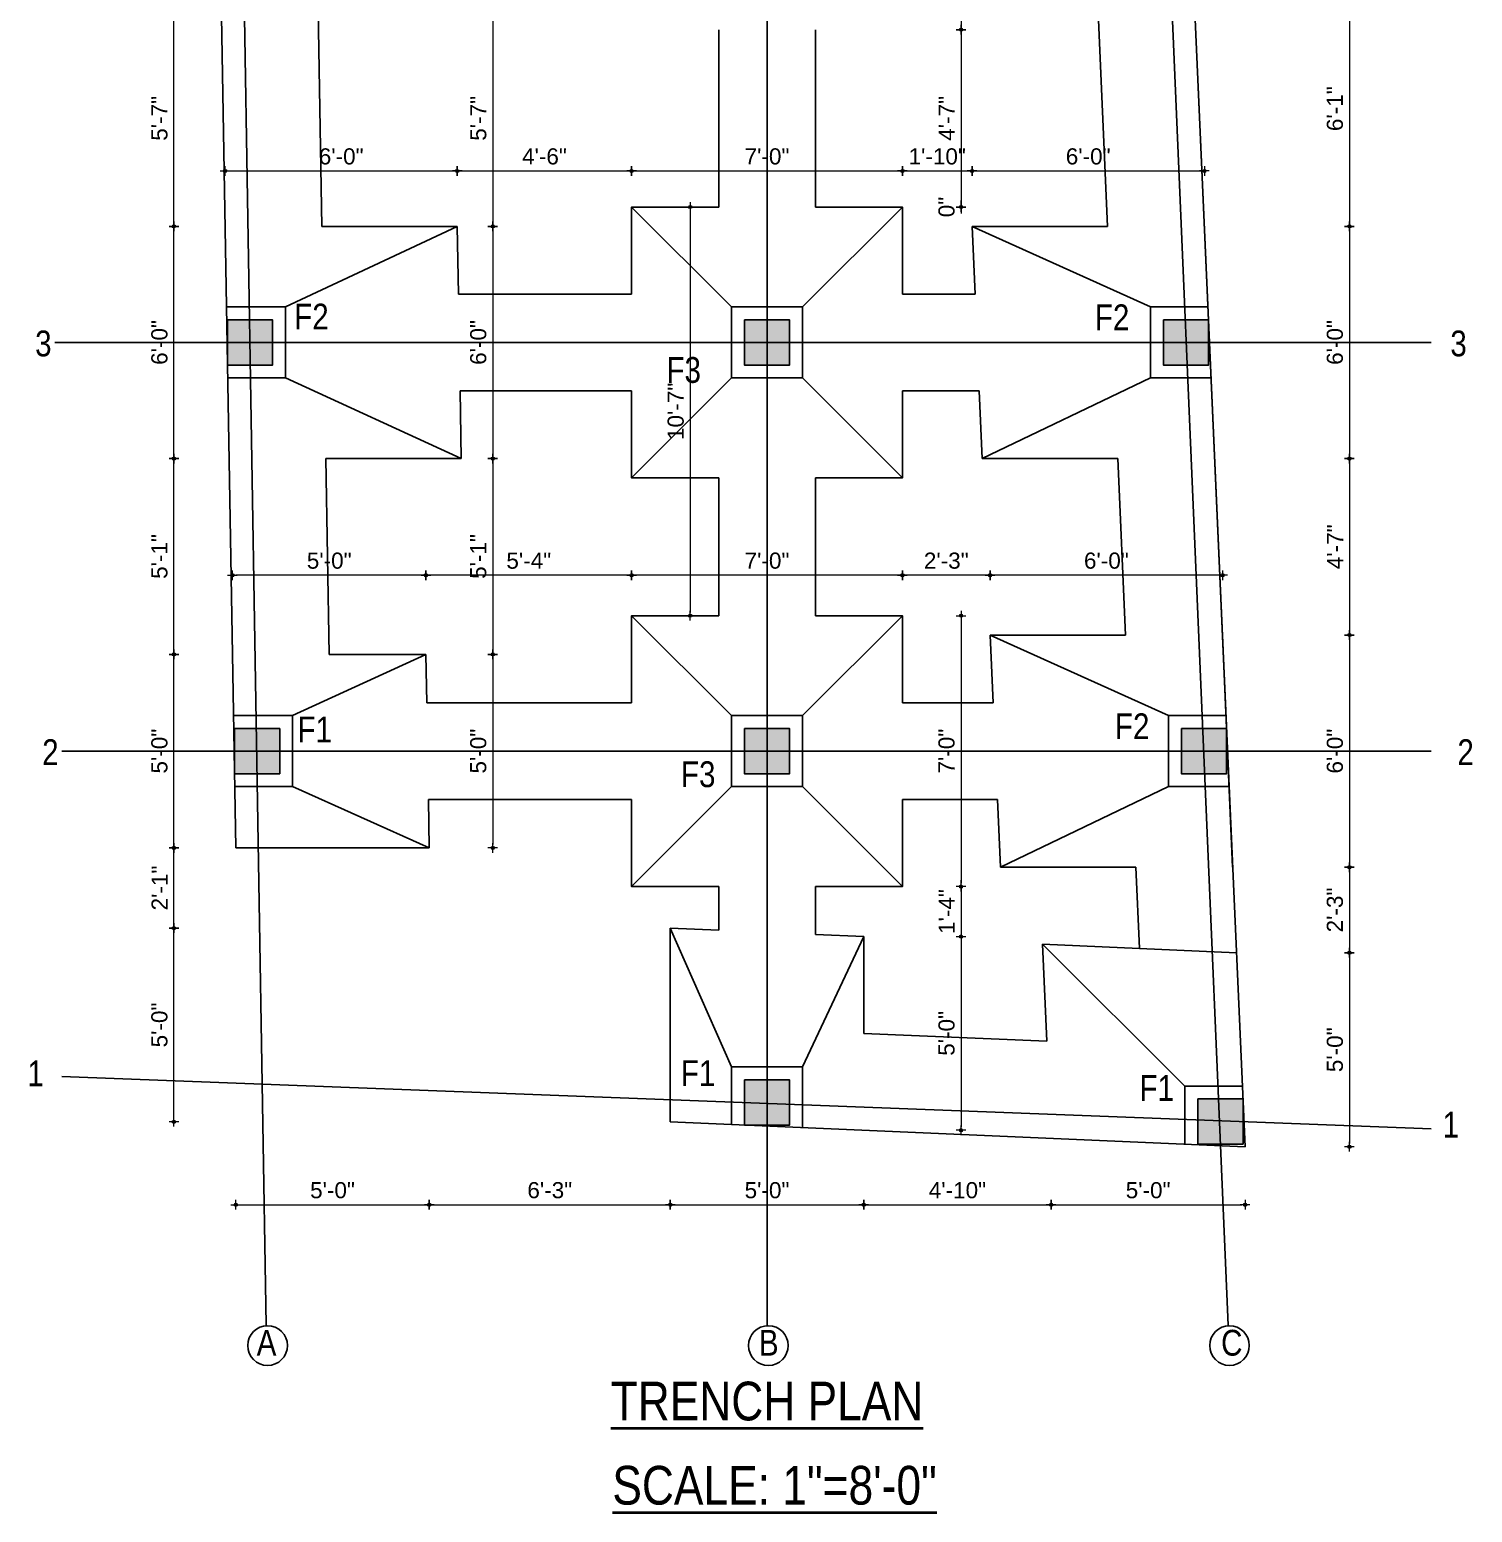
# Model space of a CAD drawing. Header units: inches. Extents: x -4597 to 93300, y -14139 to 5932.
# Drawn here: x -136.9 to 310.6, y -9610.8 to -9151 of the extents above; entities that cross this region are included whole.
import ezdxf
from ezdxf.enums import TextEntityAlignment as Align

# ---------------------------------------------------------------- set-up
doc = ezdxf.new("R2010")
doc.units = ezdxf.units.IN
doc.header["$LTSCALE"] = 0.5
doc.header["$MEASUREMENT"] = 0
doc.header["$PDMODE"] = 66
for name, color, linetype, lineweight in [('1', 7, 'Continuous', 25), ('hatch', 9, 'Continuous', 0), ('Toilet', 7, 'Continuous', 25), ('wall', 20, 'Continuous', 40)]:
    doc.layers.add(name, color=color, linetype=linetype, lineweight=lineweight)
doc.styles.add('ordinary', font='ARIALN.TTF')
doc.styles.get("Standard").update_dxf_attribs({"font": 'arial.ttf'})
doc.dimstyles.new('S8', dxfattribs={"dimtxt": 5, "dimasz": 1, "dimexe": 6, "dimexo": 18, "dimgap": 1.9375, "dimtad": 1, "dimdec": 0, "dimzin": 3, "dimdsep": 46, "dimlunit": 4, "dimtxsty": 'Standard', "dimblk": 'dot 2', "dimcen": 12, "dimse1": 1, "dimse2": 1, "dimclrd": 1, "dimclre": 1, "dimclrt": 256, "dimadec": 0, "dimazin": 0, "dimtfac": 0.75, "dimtdec": 0, "dimtix": 1, "dimtmove": 1, "dimatfit": 3, "dimldrblk": 'DOT', "dimfxl": 1, "dimtolj": 1, "dimtzin": 0, "dimlwd": 9, "dimlwe": 9, "dimarcsym": 0})

# ---------------------------------------------------------------- blocks, each defined once
blk = doc.blocks.new('dot1')
at = {"layer": 'hatch'}
h = blk.add_hatch(color=256, dxfattribs=at)
edge = h.paths.add_edge_path()
edge.add_arc((0, 0), 1, 0, 360)
for p, q in [((3, 0), (-3, 0)), ((0, 3), (0, -3))]:
    blk.add_line(p, q, dxfattribs=at)
blk.add_circle((0, 0), 1, dxfattribs=at)
blk = doc.blocks.new('dot 2')
at = {"layer": 'hatch', "xscale": 0.5, "yscale": 0.5, "zscale": 0.5}
blk.add_blockref('dot1', (0, 0), dxfattribs=at)
blk = doc.blocks.new('*D476')
at = {"layer": 'Defpoints', "color": 0, "transparency": 16777216}
for p in [(224.28, -9138.97), (227.52, -9211.97), (272.51, -9211.97)]:
    blk.add_point(p, dxfattribs=at)
at = {"layer": 'Toilet', "color": 1, "lineweight": 9, "transparency": 16777216}
blk.add_line((272.51, -9139.97), (272.51, -9210.97), dxfattribs=at)
for p, rotation in [((272.51, -9138.97), 90), ((272.51, -9211.97), 270)]:
    blk.add_blockref('dot 2', p, dxfattribs=dict(at, rotation=rotation))
at = {"layer": 'Toilet', "transparency": 16777216, "insert": (268.02, -9175.47), "char_height": 5, "attachment_point": 5, "rotation": 90}
blk.add_mtext('\\A1;6\'-1"', dxfattribs=at)
blk = doc.blocks.new('_Dot')
at = {"color": 0, "linetype": 'ByBlock', "lineweight": -2}
blk.add_line((-0.5, 0), (-1, 0), dxfattribs=at)
at = {"color": 0, "linetype": 'ByBlock', "const_width": 0.5}
blk.add_lwpolyline([(-0.25, 0, 1), (0.25, 0, 1)], format="xyb", close=True, dxfattribs=at)
blk = doc.blocks.new('*D477')
at = {"layer": 'Defpoints', "color": 0, "transparency": 16777216}
for p in [(227.52, -9211.97), (230.71, -9283.97), (272.51, -9283.97)]:
    blk.add_point(p, dxfattribs=at)
at = {"layer": 'Toilet', "color": 1, "lineweight": 9, "transparency": 16777216}
blk.add_line((272.51, -9212.97), (272.51, -9282.97), dxfattribs=at)
for p, rotation in [((272.51, -9211.97), 90), ((272.51, -9283.97), 270)]:
    blk.add_blockref('dot 2', p, dxfattribs=dict(at, rotation=rotation))
at = {"layer": 'Toilet', "transparency": 16777216, "insert": (268.02, -9247.97), "char_height": 5, "attachment_point": 5, "rotation": 90}
blk.add_mtext('\\A1;6\'-0"', dxfattribs=at)
blk = doc.blocks.new('*D478')
at = {"layer": 'Defpoints', "color": 0, "transparency": 16777216}
for p in [(230.71, -9283.97), (233.13, -9338.71), (272.51, -9338.71)]:
    blk.add_point(p, dxfattribs=at)
at = {"layer": 'Toilet', "color": 1, "lineweight": 9, "transparency": 16777216}
blk.add_line((272.51, -9284.97), (272.51, -9337.71), dxfattribs=at)
for p, rotation in [((272.51, -9283.97), 90), ((272.51, -9338.71), 270)]:
    blk.add_blockref('dot 2', p, dxfattribs=dict(at, rotation=rotation))
at = {"layer": 'Toilet', "transparency": 16777216, "insert": (268.08, -9311.34), "char_height": 5, "attachment_point": 5, "rotation": 90}
blk.add_mtext('\\A1;4\'-7"', dxfattribs=at)
blk = doc.blocks.new('*D479')
at = {"layer": 'Defpoints', "color": 0, "transparency": 16777216}
for p in [(233.13, -9338.71), (236.32, -9410.71), (272.51, -9410.71)]:
    blk.add_point(p, dxfattribs=at)
at = {"layer": 'Toilet', "color": 1, "lineweight": 9, "transparency": 16777216}
blk.add_line((272.51, -9339.71), (272.51, -9409.71), dxfattribs=at)
for p, rotation in [((272.51, -9338.71), 90), ((272.51, -9410.71), 270)]:
    blk.add_blockref('dot 2', p, dxfattribs=dict(at, rotation=rotation))
at = {"layer": 'Toilet', "transparency": 16777216, "insert": (268.02, -9374.71), "char_height": 5, "attachment_point": 5, "rotation": 90}
blk.add_mtext('\\A1;6\'-0"', dxfattribs=at)
blk = doc.blocks.new('*D480')
at = {"layer": 'Defpoints', "color": 0, "transparency": 16777216}
for p in [(236.32, -9410.71), (237.5, -9437.23), (272.51, -9437.23)]:
    blk.add_point(p, dxfattribs=at)
at = {"layer": 'Toilet', "color": 1, "lineweight": 9, "transparency": 16777216}
blk.add_line((272.51, -9411.71), (272.51, -9436.23), dxfattribs=at)
for p, rotation in [((272.51, -9410.71), 90), ((272.51, -9437.23), 270)]:
    blk.add_blockref('dot 2', p, dxfattribs=dict(at, rotation=rotation))
at = {"layer": 'Toilet', "transparency": 16777216, "insert": (268.02, -9423.97), "char_height": 5, "attachment_point": 5, "rotation": 90}
blk.add_mtext('\\A1;2\'-3"', dxfattribs=at)
blk = doc.blocks.new('*D481')
at = {"layer": 'Defpoints', "color": 0, "transparency": 16777216}
for p in [(237.5, -9437.23), (240.16, -9497.4), (272.51, -9497.4)]:
    blk.add_point(p, dxfattribs=at)
at = {"layer": 'Toilet', "color": 1, "lineweight": 9, "transparency": 16777216}
blk.add_line((272.51, -9438.23), (272.51, -9496.4), dxfattribs=at)
for p, rotation in [((272.51, -9437.23), 90), ((272.51, -9497.4), 270)]:
    blk.add_blockref('dot 2', p, dxfattribs=dict(at, rotation=rotation))
at = {"layer": 'Toilet', "transparency": 16777216, "insert": (268.02, -9467.32), "char_height": 5, "attachment_point": 5, "rotation": 90}
blk.add_mtext('\\A1;5\'-0"', dxfattribs=at)
blk = doc.blocks.new('*D482')
at = {"layer": 'Defpoints', "color": 0, "transparency": 16777216}
for p in [(-72.91, -9404.71), (-12.92, -9403.67), (-12.92, -9515.4)]:
    blk.add_point(p, dxfattribs=at)
at = {"layer": 'Toilet', "color": 1, "lineweight": 9, "transparency": 16777216}
blk.add_line((-71.91, -9515.4), (-13.92, -9515.4), dxfattribs=at)
at = {"layer": 'Toilet', "color": 1, "lineweight": 9, "transparency": 16777216, "rotation": 180}
blk.add_blockref('dot 2', (-72.91, -9515.4), dxfattribs=at)
at = {"layer": 'Toilet', "color": 1, "lineweight": 9, "transparency": 16777216}
blk.add_blockref('dot 2', (-12.92, -9515.4), dxfattribs=at)
at = {"layer": 'Toilet', "transparency": 16777216, "insert": (-42.92, -9510.91), "char_height": 5, "attachment_point": 5}
blk.add_mtext('\\A1;5\'-0"', dxfattribs=at)
blk = doc.blocks.new('*D483')
at = {"layer": 'Defpoints', "color": 0, "transparency": 16777216}
for p in [(61.86, -9489.67), (121.86, -9492.27), (121.86, -9515.4)]:
    blk.add_point(p, dxfattribs=at)
at = {"layer": 'Toilet', "color": 1, "lineweight": 9, "transparency": 16777216}
blk.add_line((62.86, -9515.4), (120.86, -9515.4), dxfattribs=at)
at = {"layer": 'Toilet', "color": 1, "lineweight": 9, "transparency": 16777216, "rotation": 180}
blk.add_blockref('dot 2', (61.86, -9515.4), dxfattribs=at)
at = {"layer": 'Toilet', "color": 1, "lineweight": 9, "transparency": 16777216}
blk.add_blockref('dot 2', (121.86, -9515.4), dxfattribs=at)
at = {"layer": 'Toilet', "transparency": 16777216, "insert": (91.86, -9510.91), "char_height": 5, "attachment_point": 5}
blk.add_mtext('\\A1;5\'-0"', dxfattribs=at)
blk = doc.blocks.new('*D484')
at = {"layer": 'Defpoints', "color": 0, "transparency": 16777216}
for p in [(121.86, -9492.27), (179.99, -9494.79), (179.99, -9515.4)]:
    blk.add_point(p, dxfattribs=at)
at = {"layer": 'Toilet', "color": 1, "lineweight": 9, "transparency": 16777216}
blk.add_line((122.86, -9515.4), (178.99, -9515.4), dxfattribs=at)
at = {"layer": 'Toilet', "color": 1, "lineweight": 9, "transparency": 16777216, "rotation": 180}
blk.add_blockref('dot 2', (121.86, -9515.4), dxfattribs=at)
at = {"layer": 'Toilet', "color": 1, "lineweight": 9, "transparency": 16777216}
blk.add_blockref('dot 2', (179.99, -9515.4), dxfattribs=at)
at = {"layer": 'Toilet', "transparency": 16777216, "insert": (150.92, -9510.91), "char_height": 5, "attachment_point": 5}
blk.add_mtext('\\A1;4\'-10"', dxfattribs=at)
blk = doc.blocks.new('*D485')
at = {"layer": 'Defpoints', "color": 0, "transparency": 16777216}
for p in [(179.99, -9494.79), (240.16, -9497.4), (240.16, -9515.4)]:
    blk.add_point(p, dxfattribs=at)
at = {"layer": 'Toilet', "color": 1, "lineweight": 9, "transparency": 16777216}
blk.add_line((180.99, -9515.4), (239.16, -9515.4), dxfattribs=at)
at = {"layer": 'Toilet', "color": 1, "lineweight": 9, "transparency": 16777216, "rotation": 180}
blk.add_blockref('dot 2', (179.99, -9515.4), dxfattribs=at)
at = {"layer": 'Toilet', "color": 1, "lineweight": 9, "transparency": 16777216}
blk.add_blockref('dot 2', (240.16, -9515.4), dxfattribs=at)
at = {"layer": 'Toilet', "transparency": 16777216, "insert": (210.07, -9510.91), "char_height": 5, "attachment_point": 5}
blk.add_mtext('\\A1;5\'-0"', dxfattribs=at)
blk = doc.blocks.new('*D486')
at = {"layer": 'Defpoints', "color": 0, "transparency": 16777216}
for p in [(-92.11, -9429.61), (61.86, -9429.61), (61.86, -9489.67)]:
    blk.add_point(p, dxfattribs=at)
at = {"layer": 'Toilet', "color": 1, "lineweight": 9, "transparency": 16777216}
blk.add_line((-92.11, -9488.67), (-92.11, -9430.61), dxfattribs=at)
for p, rotation in [((-92.11, -9429.61), 90), ((-92.11, -9489.67), 270)]:
    blk.add_blockref('dot 2', p, dxfattribs=dict(at, rotation=rotation))
at = {"layer": 'Toilet', "transparency": 16777216, "insert": (-96.6, -9459.64), "char_height": 5, "attachment_point": 5, "rotation": 90}
blk.add_mtext('\\A1;5\'-0"', dxfattribs=at)
blk = doc.blocks.new('*D487')
at = {"layer": 'Defpoints', "color": 0, "transparency": 16777216}
for p in [(-92.11, -9404.71), (-72.91, -9404.71), (61.86, -9429.61)]:
    blk.add_point(p, dxfattribs=at)
at = {"layer": 'Toilet', "color": 1, "lineweight": 9, "transparency": 16777216}
blk.add_line((-92.11, -9428.61), (-92.11, -9405.71), dxfattribs=at)
for p, rotation in [((-92.11, -9404.71), 90), ((-92.11, -9429.61), 270)]:
    blk.add_blockref('dot 2', p, dxfattribs=dict(at, rotation=rotation))
at = {"layer": 'Toilet', "transparency": 16777216, "insert": (-96.56, -9417.16), "char_height": 5, "attachment_point": 5, "rotation": 90}
blk.add_mtext('\\A1;2\'-1"', dxfattribs=at)
blk = doc.blocks.new('*D488')
at = {"layer": 'Defpoints', "color": 0, "transparency": 16777216}
for p in [(-92.11, -9344.71), (-73.95, -9344.71), (-72.91, -9404.71)]:
    blk.add_point(p, dxfattribs=at)
at = {"layer": 'Toilet', "color": 1, "lineweight": 9, "transparency": 16777216}
blk.add_line((-92.11, -9403.71), (-92.11, -9345.71), dxfattribs=at)
for p, rotation in [((-92.11, -9344.71), 90), ((-92.11, -9404.71), 270)]:
    blk.add_blockref('dot 2', p, dxfattribs=dict(at, rotation=rotation))
at = {"layer": 'Toilet', "transparency": 16777216, "insert": (-96.6, -9374.71), "char_height": 5, "attachment_point": 5, "rotation": 90}
blk.add_mtext('\\A1;5\'-0"', dxfattribs=at)
blk = doc.blocks.new('*D489')
at = {"layer": 'Defpoints', "color": 0, "transparency": 16777216}
for p in [(-92.11, -9283.97), (-75, -9283.97), (-73.95, -9344.71)]:
    blk.add_point(p, dxfattribs=at)
at = {"layer": 'Toilet', "color": 1, "lineweight": 9, "transparency": 16777216}
blk.add_line((-92.11, -9343.71), (-92.11, -9284.97), dxfattribs=at)
for p, rotation in [((-92.11, -9283.97), 90), ((-92.11, -9344.71), 270)]:
    blk.add_blockref('dot 2', p, dxfattribs=dict(at, rotation=rotation))
at = {"layer": 'Toilet', "transparency": 16777216, "insert": (-96.6, -9314.34), "char_height": 5, "attachment_point": 5, "rotation": 90}
blk.add_mtext('\\A1;5\'-1"', dxfattribs=at)
blk = doc.blocks.new('*D490')
at = {"layer": 'Defpoints', "color": 0, "transparency": 16777216}
for p in [(-92.11, -9211.97), (-76.24, -9211.97), (-75, -9283.97)]:
    blk.add_point(p, dxfattribs=at)
at = {"layer": 'Toilet', "color": 1, "lineweight": 9, "transparency": 16777216}
blk.add_line((-92.11, -9282.97), (-92.11, -9212.97), dxfattribs=at)
for p, rotation in [((-92.11, -9211.97), 90), ((-92.11, -9283.97), 270)]:
    blk.add_blockref('dot 2', p, dxfattribs=dict(at, rotation=rotation))
at = {"layer": 'Toilet', "transparency": 16777216, "insert": (-96.6, -9247.97), "char_height": 5, "attachment_point": 5, "rotation": 90}
blk.add_mtext('\\A1;6\'-0"', dxfattribs=at)
blk = doc.blocks.new('*D491')
at = {"layer": 'Defpoints', "color": 0, "transparency": 16777216}
for p in [(-92.11, -9144.97), (-70.24, -9144.97), (-76.24, -9211.97)]:
    blk.add_point(p, dxfattribs=at)
at = {"layer": 'Toilet', "color": 1, "lineweight": 9, "transparency": 16777216}
blk.add_line((-92.11, -9210.97), (-92.11, -9145.97), dxfattribs=at)
for p, rotation in [((-92.11, -9144.97), 90), ((-92.11, -9211.97), 270)]:
    blk.add_blockref('dot 2', p, dxfattribs=dict(at, rotation=rotation))
at = {"layer": 'Toilet', "transparency": 16777216, "insert": (-96.59, -9178.47), "char_height": 5, "attachment_point": 5, "rotation": 90}
blk.add_mtext('\\A1;5\'-7"', dxfattribs=at)
blk = doc.blocks.new('*D495')
at = {"layer": 'Defpoints', "color": 0, "transparency": 16777216}
for p in [(161.06, -9320.16), (161.06, -9338.71), (233.19, -9338.71)]:
    blk.add_point(p, dxfattribs=at)
at = {"layer": 'Toilet', "color": 1, "lineweight": 9, "transparency": 16777216}
blk.add_line((232.19, -9320.16), (162.06, -9320.16), dxfattribs=at)
at = {"layer": 'Toilet', "color": 1, "lineweight": 9, "transparency": 16777216, "rotation": 180}
blk.add_blockref('dot 2', (161.06, -9320.16), dxfattribs=at)
at = {"layer": 'Toilet', "color": 1, "lineweight": 9, "transparency": 16777216}
blk.add_blockref('dot 2', (233.19, -9320.16), dxfattribs=at)
at = {"layer": 'Toilet', "transparency": 16777216, "insert": (197.12, -9315.67), "char_height": 5, "attachment_point": 5}
blk.add_mtext('\\A1;6\'-0"', dxfattribs=at)
blk = doc.blocks.new('*D496')
at = {"layer": 'Defpoints', "color": 0, "transparency": 16777216}
for p in [(133.86, -9320.16), (133.86, -9332.71), (161.06, -9338.71)]:
    blk.add_point(p, dxfattribs=at)
at = {"layer": 'Toilet', "color": 1, "lineweight": 9, "transparency": 16777216}
blk.add_line((160.06, -9320.16), (134.86, -9320.16), dxfattribs=at)
at = {"layer": 'Toilet', "color": 1, "lineweight": 9, "transparency": 16777216, "rotation": 180}
blk.add_blockref('dot 2', (133.86, -9320.16), dxfattribs=at)
at = {"layer": 'Toilet', "color": 1, "lineweight": 9, "transparency": 16777216}
blk.add_blockref('dot 2', (161.06, -9320.16), dxfattribs=at)
at = {"layer": 'Toilet', "transparency": 16777216, "insert": (147.46, -9315.67), "char_height": 5, "attachment_point": 5}
blk.add_mtext('\\A1;2\'-3"', dxfattribs=at)
blk = doc.blocks.new('*D497')
at = {"layer": 'Defpoints', "color": 0, "transparency": 16777216}
for p in [(49.86, -9320.16), (49.86, -9332.71), (133.86, -9332.71)]:
    blk.add_point(p, dxfattribs=at)
at = {"layer": 'Toilet', "color": 1, "lineweight": 9, "transparency": 16777216}
blk.add_line((132.86, -9320.16), (50.86, -9320.16), dxfattribs=at)
at = {"layer": 'Toilet', "color": 1, "lineweight": 9, "transparency": 16777216, "rotation": 180}
blk.add_blockref('dot 2', (49.86, -9320.16), dxfattribs=at)
at = {"layer": 'Toilet', "color": 1, "lineweight": 9, "transparency": 16777216}
blk.add_blockref('dot 2', (133.86, -9320.16), dxfattribs=at)
at = {"layer": 'Toilet', "transparency": 16777216, "insert": (91.86, -9315.67), "char_height": 5, "attachment_point": 5}
blk.add_mtext('\\A1;7\'-0"', dxfattribs=at)
blk = doc.blocks.new('*D498')
at = {"layer": 'Defpoints', "color": 0, "transparency": 16777216}
for p in [(-13.94, -9320.16), (49.86, -9332.71), (-13.94, -9344.71)]:
    blk.add_point(p, dxfattribs=at)
at = {"layer": 'Toilet', "color": 1, "lineweight": 9, "transparency": 16777216}
blk.add_line((48.86, -9320.16), (-12.94, -9320.16), dxfattribs=at)
at = {"layer": 'Toilet', "color": 1, "lineweight": 9, "transparency": 16777216, "rotation": 180}
blk.add_blockref('dot 2', (-13.94, -9320.16), dxfattribs=at)
at = {"layer": 'Toilet', "color": 1, "lineweight": 9, "transparency": 16777216}
blk.add_blockref('dot 2', (49.86, -9320.16), dxfattribs=at)
at = {"layer": 'Toilet', "transparency": 16777216, "insert": (17.96, -9315.68), "char_height": 5, "attachment_point": 5}
blk.add_mtext('\\A1;5\'-4"', dxfattribs=at)
blk = doc.blocks.new('*D499')
at = {"layer": 'Defpoints', "color": 0, "transparency": 16777216}
for p in [(-73.95, -9320.16), (-73.95, -9344.71), (-13.94, -9344.71)]:
    blk.add_point(p, dxfattribs=at)
at = {"layer": 'Toilet', "color": 1, "lineweight": 9, "transparency": 16777216}
blk.add_line((-14.94, -9320.16), (-72.95, -9320.16), dxfattribs=at)
at = {"layer": 'Toilet', "color": 1, "lineweight": 9, "transparency": 16777216, "rotation": 180}
blk.add_blockref('dot 2', (-73.95, -9320.16), dxfattribs=at)
at = {"layer": 'Toilet', "color": 1, "lineweight": 9, "transparency": 16777216}
blk.add_blockref('dot 2', (-13.94, -9320.16), dxfattribs=at)
at = {"layer": 'Toilet', "transparency": 16777216, "insert": (-43.94, -9315.67), "char_height": 5, "attachment_point": 5}
blk.add_mtext('\\A1;5\'-0"', dxfattribs=at)
blk = doc.blocks.new('*D500')
at = {"layer": 'Defpoints', "color": 0, "transparency": 16777216}
for p in [(-4.23, -9194.79), (-76.24, -9211.97), (-4.23, -9211.97)]:
    blk.add_point(p, dxfattribs=at)
at = {"layer": 'Toilet', "color": 1, "lineweight": 9, "transparency": 16777216}
blk.add_line((-75.24, -9194.79), (-5.23, -9194.79), dxfattribs=at)
at = {"layer": 'Toilet', "color": 1, "lineweight": 9, "transparency": 16777216, "rotation": 180}
blk.add_blockref('dot 2', (-76.24, -9194.79), dxfattribs=at)
at = {"layer": 'Toilet', "color": 1, "lineweight": 9, "transparency": 16777216}
blk.add_blockref('dot 2', (-4.23, -9194.79), dxfattribs=at)
at = {"layer": 'Toilet', "transparency": 16777216, "insert": (-40.23, -9190.3), "char_height": 5, "attachment_point": 5}
blk.add_mtext('\\A1;6\'-0"', dxfattribs=at)
blk = doc.blocks.new('*D501')
at = {"layer": 'Defpoints', "color": 0, "transparency": 16777216}
for p in [(49.86, -9194.79), (49.86, -9205.97), (-4.23, -9211.97)]:
    blk.add_point(p, dxfattribs=at)
at = {"layer": 'Toilet', "color": 1, "lineweight": 9, "transparency": 16777216}
blk.add_line((-3.23, -9194.79), (48.86, -9194.79), dxfattribs=at)
at = {"layer": 'Toilet', "color": 1, "lineweight": 9, "transparency": 16777216, "rotation": 180}
blk.add_blockref('dot 2', (-4.23, -9194.79), dxfattribs=at)
at = {"layer": 'Toilet', "color": 1, "lineweight": 9, "transparency": 16777216}
blk.add_blockref('dot 2', (49.86, -9194.79), dxfattribs=at)
at = {"layer": 'Toilet', "transparency": 16777216, "insert": (22.82, -9190.3), "char_height": 5, "attachment_point": 5}
blk.add_mtext('\\A1;4\'-6"', dxfattribs=at)
blk = doc.blocks.new('*D502')
at = {"layer": 'Defpoints', "color": 0, "transparency": 16777216}
for p in [(133.86, -9194.79), (49.86, -9205.97), (133.86, -9205.97)]:
    blk.add_point(p, dxfattribs=at)
at = {"layer": 'Toilet', "color": 1, "lineweight": 9, "transparency": 16777216}
blk.add_line((50.86, -9194.79), (132.86, -9194.79), dxfattribs=at)
at = {"layer": 'Toilet', "color": 1, "lineweight": 9, "transparency": 16777216, "rotation": 180}
blk.add_blockref('dot 2', (49.86, -9194.79), dxfattribs=at)
at = {"layer": 'Toilet', "color": 1, "lineweight": 9, "transparency": 16777216}
blk.add_blockref('dot 2', (133.86, -9194.79), dxfattribs=at)
at = {"layer": 'Toilet', "transparency": 16777216, "insert": (91.86, -9190.3), "char_height": 5, "attachment_point": 5}
blk.add_mtext('\\A1;7\'-0"', dxfattribs=at)
blk = doc.blocks.new('*D503')
at = {"layer": 'Defpoints', "color": 0, "transparency": 16777216}
for p in [(155.45, -9194.79), (133.86, -9205.97), (155.45, -9211.97)]:
    blk.add_point(p, dxfattribs=at)
at = {"layer": 'Toilet', "color": 1, "lineweight": 9, "transparency": 16777216}
blk.add_line((134.86, -9194.79), (154.45, -9194.79), dxfattribs=at)
at = {"layer": 'Toilet', "color": 1, "lineweight": 9, "transparency": 16777216, "rotation": 180}
blk.add_blockref('dot 2', (133.86, -9194.79), dxfattribs=at)
at = {"layer": 'Toilet', "color": 1, "lineweight": 9, "transparency": 16777216}
blk.add_blockref('dot 2', (155.45, -9194.79), dxfattribs=at)
at = {"layer": 'Toilet', "transparency": 16777216, "insert": (144.65, -9190.3), "char_height": 5, "attachment_point": 5}
blk.add_mtext('\\A1;1\'-10"', dxfattribs=at)
blk = doc.blocks.new('*D504')
at = {"layer": 'Defpoints', "color": 0, "transparency": 16777216}
for p in [(227.52, -9194.79), (155.45, -9211.97), (227.52, -9211.97)]:
    blk.add_point(p, dxfattribs=at)
at = {"layer": 'Toilet', "color": 1, "lineweight": 9, "transparency": 16777216}
blk.add_line((156.45, -9194.79), (226.52, -9194.79), dxfattribs=at)
at = {"layer": 'Toilet', "color": 1, "lineweight": 9, "transparency": 16777216, "rotation": 180}
blk.add_blockref('dot 2', (155.45, -9194.79), dxfattribs=at)
at = {"layer": 'Toilet', "color": 1, "lineweight": 9, "transparency": 16777216}
blk.add_blockref('dot 2', (227.52, -9194.79), dxfattribs=at)
at = {"layer": 'Toilet', "transparency": 16777216, "insert": (191.48, -9190.3), "char_height": 5, "attachment_point": 5}
blk.add_mtext('\\A1;6\'-0"', dxfattribs=at)
blk = doc.blocks.new('*D511')
at = {"layer": 'Defpoints', "color": 0, "transparency": 16777216}
for p in [(-5.39, -9144.97), (-4.23, -9211.97), (6.8, -9211.97)]:
    blk.add_point(p, dxfattribs=at)
at = {"layer": 'Toilet', "color": 1, "lineweight": 9, "transparency": 16777216}
blk.add_line((6.8, -9145.97), (6.8, -9210.97), dxfattribs=at)
for p, rotation in [((6.8, -9144.97), 90), ((6.8, -9211.97), 270)]:
    blk.add_blockref('dot 2', p, dxfattribs=dict(at, rotation=rotation))
at = {"layer": 'Toilet', "transparency": 16777216, "insert": (2.32, -9178.47), "char_height": 5, "attachment_point": 5, "rotation": 90}
blk.add_mtext('\\A1;5\'-7"', dxfattribs=at)
blk = doc.blocks.new('*D512')
at = {"layer": 'Defpoints', "color": 0, "transparency": 16777216}
for p in [(-4.23, -9211.97), (-2.99, -9283.97), (6.8, -9283.97)]:
    blk.add_point(p, dxfattribs=at)
at = {"layer": 'Toilet', "color": 1, "lineweight": 9, "transparency": 16777216}
blk.add_line((6.8, -9212.97), (6.8, -9282.97), dxfattribs=at)
for p, rotation in [((6.8, -9211.97), 90), ((6.8, -9283.97), 270)]:
    blk.add_blockref('dot 2', p, dxfattribs=dict(at, rotation=rotation))
at = {"layer": 'Toilet', "transparency": 16777216, "insert": (2.31, -9247.97), "char_height": 5, "attachment_point": 5, "rotation": 90}
blk.add_mtext('\\A1;6\'-0"', dxfattribs=at)
blk = doc.blocks.new('*D513')
at = {"layer": 'Defpoints', "color": 0, "transparency": 16777216}
for p in [(-2.99, -9283.97), (-13.94, -9344.71), (6.8, -9344.71)]:
    blk.add_point(p, dxfattribs=at)
at = {"layer": 'Toilet', "color": 1, "lineweight": 9, "transparency": 16777216}
blk.add_line((6.8, -9284.97), (6.8, -9343.71), dxfattribs=at)
for p, rotation in [((6.8, -9283.97), 90), ((6.8, -9344.71), 270)]:
    blk.add_blockref('dot 2', p, dxfattribs=dict(at, rotation=rotation))
at = {"layer": 'Toilet', "transparency": 16777216, "insert": (2.31, -9314.34), "char_height": 5, "attachment_point": 5, "rotation": 90}
blk.add_mtext('\\A1;5\'-1"', dxfattribs=at)
blk = doc.blocks.new('*D514')
at = {"layer": 'Defpoints', "color": 0, "transparency": 16777216}
for p in [(-13.94, -9344.71), (-12.9, -9404.71), (6.8, -9404.71)]:
    blk.add_point(p, dxfattribs=at)
at = {"layer": 'Toilet', "color": 1, "lineweight": 9, "transparency": 16777216}
blk.add_line((6.8, -9345.71), (6.8, -9403.71), dxfattribs=at)
for p, rotation in [((6.8, -9344.71), 90), ((6.8, -9404.71), 270)]:
    blk.add_blockref('dot 2', p, dxfattribs=dict(at, rotation=rotation))
at = {"layer": 'Toilet', "transparency": 16777216, "insert": (2.31, -9374.71), "char_height": 5, "attachment_point": 5, "rotation": 90}
blk.add_mtext('\\A1;5\'-0"', dxfattribs=at)
blk = doc.blocks.new('*D515')
at = {"layer": 'Defpoints', "color": 0, "transparency": 16777216}
for p in [(133.86, -9066.97), (133.86, -9150.97), (152.04, -9150.97)]:
    blk.add_point(p, dxfattribs=at)
at = {"layer": 'Toilet', "color": 1, "lineweight": 9, "transparency": 16777216}
blk.add_line((152.04, -9067.97), (152.04, -9149.97), dxfattribs=at)
for p, rotation in [((152.04, -9066.97), 90), ((152.04, -9150.97), 270)]:
    blk.add_blockref('dot 2', p, dxfattribs=dict(at, rotation=rotation))
at = {"layer": 'Toilet', "transparency": 16777216, "insert": (147.55, -9108.97), "char_height": 5, "attachment_point": 5, "rotation": 90}
blk.add_mtext('\\A1;7\'-0"', dxfattribs=at)
blk = doc.blocks.new('*D516')
at = {"layer": 'Defpoints', "color": 0, "transparency": 16777216}
for p in [(133.86, -9150.97), (133.86, -9205.97), (152.04, -9205.97)]:
    blk.add_point(p, dxfattribs=at)
at = {"layer": 'Toilet', "color": 1, "lineweight": 9, "transparency": 16777216}
blk.add_line((152.04, -9151.97), (152.04, -9204.97), dxfattribs=at)
for p, rotation in [((152.04, -9150.97), 90), ((152.04, -9205.97), 270)]:
    blk.add_blockref('dot 2', p, dxfattribs=dict(at, rotation=rotation))
at = {"layer": 'Toilet', "transparency": 16777216, "insert": (147.6, -9178.47), "char_height": 5, "attachment_point": 5, "rotation": 90}
blk.add_mtext('\\A1;4\'-7"', dxfattribs=at)
blk = doc.blocks.new('*D517')
at = {"layer": 'Defpoints', "color": 0, "transparency": 16777216}
for p in [(49.86, -9205.97), (133.86, -9205.97), (152.04, -9205.97)]:
    blk.add_point(p, dxfattribs=at)
at = {"layer": 'Toilet', "color": 1, "lineweight": 9, "transparency": 16777216}
for p, q in [((152.04, -9204.97), (152.04, -9203.97)), ((152.04, -9206.97), (152.04, -9207.97))]:
    blk.add_line(p, q, dxfattribs=at)
for rotation in [90, 270]:
    blk.add_blockref('dot 2', (152.04, -9205.97), dxfattribs=dict(at, rotation=rotation))
at = {"layer": 'Toilet', "transparency": 16777216, "insert": (147.55, -9205.97), "char_height": 5, "attachment_point": 5, "rotation": 90}
blk.add_mtext('\\A1;0"', dxfattribs=at)
blk = doc.blocks.new('*D518')
at = {"layer": 'Defpoints', "color": 0, "transparency": 16777216}
for p in [(49.86, -9205.97), (68.04, -9332.71), (133.86, -9332.71)]:
    blk.add_point(p, dxfattribs=at)
at = {"layer": 'Toilet', "color": 1, "lineweight": 9, "transparency": 16777216}
blk.add_line((68.04, -9206.97), (68.04, -9331.71), dxfattribs=at)
for p, rotation in [((68.04, -9205.97), 90), ((68.04, -9332.71), 270)]:
    blk.add_blockref('dot 2', p, dxfattribs=dict(at, rotation=rotation))
at = {"layer": 'Toilet', "transparency": 16777216, "insert": (63.55, -9269.34), "char_height": 5, "attachment_point": 5, "rotation": 90}
blk.add_mtext('\\A1;10\'-7"', dxfattribs=at)
blk = doc.blocks.new('*D519')
at = {"layer": 'Defpoints', "color": 0, "transparency": 16777216}
for p in [(133.86, -9332.71), (133.86, -9416.71), (152.04, -9416.71)]:
    blk.add_point(p, dxfattribs=at)
at = {"layer": 'Toilet', "color": 1, "lineweight": 9, "transparency": 16777216}
blk.add_line((152.04, -9333.71), (152.04, -9415.71), dxfattribs=at)
for p, rotation in [((152.04, -9332.71), 90), ((152.04, -9416.71), 270)]:
    blk.add_blockref('dot 2', p, dxfattribs=dict(at, rotation=rotation))
at = {"layer": 'Toilet', "transparency": 16777216, "insert": (147.55, -9374.71), "char_height": 5, "attachment_point": 5, "rotation": 90}
blk.add_mtext('\\A1;7\'-0"', dxfattribs=at)
blk = doc.blocks.new('*D520')
at = {"layer": 'Defpoints', "color": 0, "transparency": 16777216}
for p in [(133.86, -9416.71), (121.86, -9432.22), (152.04, -9432.22)]:
    blk.add_point(p, dxfattribs=at)
at = {"layer": 'Toilet', "color": 1, "lineweight": 9, "transparency": 16777216}
for p, q in [((152.04, -9415.71), (152.04, -9414.71)), ((152.04, -9416.71), (152.04, -9432.22)), ((152.04, -9433.22), (152.04, -9434.22))]:
    blk.add_line(p, q, dxfattribs=at)
for p, rotation in [((152.04, -9416.71), 270), ((152.04, -9432.22), 90)]:
    blk.add_blockref('dot 2', p, dxfattribs=dict(at, rotation=rotation))
at = {"layer": 'Toilet', "transparency": 16777216, "insert": (147.59, -9424.46), "char_height": 5, "attachment_point": 5, "rotation": 90}
blk.add_mtext('\\A1;1\'-4"', dxfattribs=at)
blk = doc.blocks.new('*D521')
at = {"layer": 'Defpoints', "color": 0, "transparency": 16777216}
for p in [(121.86, -9432.22), (121.86, -9492.27), (152.04, -9492.27)]:
    blk.add_point(p, dxfattribs=at)
at = {"layer": 'Toilet', "color": 1, "lineweight": 9, "transparency": 16777216}
blk.add_line((152.04, -9433.22), (152.04, -9491.27), dxfattribs=at)
for p, rotation in [((152.04, -9432.22), 90), ((152.04, -9492.27), 270)]:
    blk.add_blockref('dot 2', p, dxfattribs=dict(at, rotation=rotation))
at = {"layer": 'Toilet', "transparency": 16777216, "insert": (147.55, -9462.24), "char_height": 5, "attachment_point": 5, "rotation": 90}
blk.add_mtext('\\A1;5\'-0"', dxfattribs=at)
blk = doc.blocks.new('*D870')
at = {"layer": 'Defpoints', "color": 0, "transparency": 16777216}
for p in [(-12.92, -9403.67), (61.86, -9489.67), (61.86, -9515.4)]:
    blk.add_point(p, dxfattribs=at)
at = {"layer": 'Toilet', "color": 1, "lineweight": 9, "transparency": 16777216}
blk.add_line((-11.92, -9515.4), (60.86, -9515.4), dxfattribs=at)
at = {"layer": 'Toilet', "color": 1, "lineweight": 9, "transparency": 16777216, "rotation": 180}
blk.add_blockref('dot 2', (-12.92, -9515.4), dxfattribs=at)
at = {"layer": 'Toilet', "color": 1, "lineweight": 9, "transparency": 16777216}
blk.add_blockref('dot 2', (61.86, -9515.4), dxfattribs=at)
at = {"layer": 'Toilet', "transparency": 16777216, "insert": (24.47, -9510.9), "char_height": 5, "attachment_point": 5}
blk.add_mtext('\\A1;6\'-3"', dxfattribs=at)

msp = doc.modelspace()

# ---------------------------------------------------------------- hatches: boundary and pattern name
at = {"layer": 'Toilet'}
for points in [[(-61.5, -9240.97), (-75.5, -9240.97), (-75.5, -9254.97), (-61.5, -9254.97)], [(98.86, -9240.97), (84.86, -9240.97), (84.86, -9254.97), (98.86, -9254.97)], [(228.8, -9240.97), (214.8, -9240.97), (214.8, -9254.97), (228.8, -9254.97)], [(-59.31, -9367.71), (-73.31, -9367.71), (-73.31, -9381.71), (-59.31, -9381.71)], [(98.86, -9367.71), (84.86, -9367.71), (84.86, -9381.71), (98.86, -9381.71)], [(234.42, -9367.71), (220.42, -9367.71), (220.42, -9381.71), (234.42, -9381.71)], [(98.86, -9476.67), (84.86, -9476.67), (84.86, -9490.67), (98.86, -9490.67)], [(239.5, -9482.57), (225.5, -9482.57), (225.5, -9496.57), (239.5, -9496.57)]]:
    msp.add_hatch(color=1, dxfattribs=at).paths.add_polyline_path(points)

# ---------------------------------------------------------------- linework, layer by layer
for p, q in [((-73.24, -8964.5), (-63.47, -9552.71)), ((91.86, -8964.82), (91.86, -9552.71)), ((209.77, -8964.5), (234.9, -9552.71)), ((76.86, -9150.97), (76.86, -9205.97)), ((106.86, -9150.97), (106.86, -9205.97)), ((49.86, -9205.97), (49.86, -9232.97)), ((133.86, -9205.97), (133.86, -9232.97)), ((49.86, -9262.97), (49.86, -9289.97)), ((133.86, -9262.97), (133.86, -9289.97)), ((76.86, -9289.97), (76.86, -9332.71)), ((106.86, -9289.97), (106.86, -9332.71)), ((233.19, -9338.71), (236.26, -9410.71)), ((76.86, -9416.71), (76.86, -9430.26)), ((106.86, -9416.71), (106.86, -9431.56)), ((61.86, -9429.61), (61.86, -9489.67)), ((121.86, -9432.22), (121.86, -9462.24))]:
    msp.add_line(p, q)
for p, q in [((-80.14, -8985.97), (-72.91, -9404.71)), ((235.63, -9395.11), (221.63, -9078.97)), ((240.16, -9497.4), (222.64, -9101.97)), ((197.49, -9211.97), (194.25, -9138.97)), ((-47.39, -9144.97), (-46.24, -9211.97)), ((49.86, -9205.97), (76.86, -9205.97)), ((80.86, -9236.97), (49.86, -9205.97)), ((102.86, -9236.97), (133.86, -9205.97)), ((106.86, -9205.97), (133.86, -9205.97)), ((-57.5, -9236.97), (-4.23, -9211.97)), ((-46.24, -9211.97), (-4.23, -9211.97)), ((-4.23, -9211.97), (-3.87, -9232.97)), ((155.45, -9211.97), (197.49, -9211.97)), ((156.38, -9232.97), (155.45, -9211.97)), ((210.8, -9236.97), (155.45, -9211.97)), ((227.52, -9211.97), (227.57, -9211.97)), ((-3.87, -9232.97), (49.86, -9232.97)), ((133.86, -9232.97), (156.38, -9232.97)), ((-129.06, -9247.97), (297.89, -9247.97)), ((-57.5, -9258.97), (-2.99, -9283.97)), ((80.86, -9258.97), (49.86, -9289.97)), ((102.86, -9258.97), (133.86, -9289.97)), ((210.8, -9258.97), (158.64, -9283.97)), ((-3.35, -9262.97), (49.86, -9262.97)), ((-3.35, -9262.97), (-2.99, -9283.97)), ((133.86, -9262.97), (157.71, -9262.97)), ((158.64, -9283.97), (157.71, -9262.97)), ((-44.99, -9283.97), (-2.99, -9283.97)), ((-44.99, -9283.97), (-43.94, -9344.71)), ((158.64, -9283.97), (200.68, -9283.97)), ((203.1, -9338.71), (200.68, -9283.97)), ((49.86, -9289.97), (76.86, -9289.97)), ((106.86, -9289.97), (133.86, -9289.97)), ((80.86, -9363.71), (49.86, -9332.71)), ((102.86, -9363.71), (133.86, -9332.71)), ((161.06, -9338.71), (203.1, -9338.71)), ((161.99, -9359.71), (161.06, -9338.71)), ((216.42, -9363.71), (161.06, -9338.71)), ((233.13, -9338.71), (233.19, -9338.71)), ((-55.31, -9363.71), (-13.94, -9344.71)), ((-43.94, -9344.71), (-13.94, -9344.71)), ((-13.94, -9344.71), (-13.68, -9359.71)), ((-13.68, -9359.71), (49.86, -9359.71)), ((133.86, -9359.71), (161.99, -9359.71)), ((-126.87, -9374.71), (220.42, -9374.71)), ((174.67, -9374.71), (297.89, -9374.71)), ((-55.31, -9385.71), (-12.9, -9404.71)), ((80.86, -9385.71), (49.86, -9416.71)), ((102.86, -9385.71), (133.86, -9416.71)), ((216.42, -9385.71), (164.25, -9410.71)), ((-13.16, -9389.71), (49.86, -9389.71)), ((-13.16, -9389.71), (-12.9, -9404.71)), ((133.86, -9389.71), (163.32, -9389.71)), ((164.25, -9410.71), (163.32, -9389.71)), ((-72.91, -9404.71), (-12.9, -9404.71)), ((164.25, -9410.71), (206.29, -9410.71)), ((207.41, -9435.93), (206.29, -9410.71)), ((61.86, -9429.61), (76.86, -9430.26)), ((80.86, -9472.67), (61.86, -9429.61)), ((102.86, -9472.67), (121.86, -9432.22)), ((106.86, -9431.56), (121.86, -9432.22)), ((177.32, -9434.62), (237.5, -9437.23)), ((178.65, -9464.71), (177.32, -9434.62)), ((221.5, -9478.57), (177.32, -9434.62)), ((121.86, -9462.24), (178.65, -9464.71)), ((-126.87, -9475.58), (297.89, -9491.8)), ((61.86, -9489.67), (240.16, -9497.4))]:
    msp.add_line(p, q, dxfattribs=at)
for points in [[(49.86, -9232.97), (49.86, -9205.97), (76.86, -9205.97)], [(106.86, -9205.97), (133.86, -9205.97), (133.86, -9232.97)], [(-75.81, -9236.97), (-57.5, -9236.97), (-57.5, -9258.97), (-75.43, -9258.97)], [(229.6, -9258.97), (210.8, -9258.97), (210.8, -9236.97), (228.62, -9236.97)], [(76.86, -9289.97), (49.86, -9289.97), (49.86, -9262.97)], [(133.86, -9262.97), (133.86, -9289.97), (106.86, -9289.97)], [(49.86, -9359.71), (49.86, -9332.71), (76.86, -9332.71)], [(106.86, -9332.71), (133.86, -9332.71), (133.86, -9359.71)], [(-73.62, -9363.71), (-55.31, -9363.71), (-55.31, -9385.71), (-73.24, -9385.71)], [(235.21, -9385.71), (216.42, -9385.71), (216.42, -9363.71), (234.26, -9363.71)], [(76.86, -9416.71), (49.86, -9416.71), (49.86, -9389.71)], [(133.86, -9389.71), (133.86, -9416.71), (106.86, -9416.71)], [(80.86, -9490.49), (80.86, -9472.67), (102.86, -9472.67), (102.86, -9491.45)], [(221.5, -9496.59), (221.5, -9478.57), (239.33, -9478.57)]]:
    msp.add_lwpolyline(points, dxfattribs=at)
for points in [[(80.86, -9236.97), (102.86, -9236.97), (102.86, -9258.97), (80.86, -9258.97)], [(-75.5, -9240.97), (-61.5, -9240.97), (-61.5, -9254.97), (-75.5, -9254.97)], [(-75.5, -9240.97), (-61.5, -9240.97), (-61.5, -9254.97), (-75.5, -9254.97)], [(-75.5, -9240.97), (-61.5, -9240.97), (-61.5, -9254.97), (-75.5, -9254.97)], [(84.86, -9240.97), (98.86, -9240.97), (98.86, -9254.97), (84.86, -9254.97)], [(84.86, -9240.97), (98.86, -9240.97), (98.86, -9254.97), (84.86, -9254.97)], [(84.86, -9240.97), (98.86, -9240.97), (98.86, -9254.97), (84.86, -9254.97)], [(214.8, -9240.97), (228.8, -9240.97), (228.8, -9254.97), (214.8, -9254.97)], [(214.8, -9240.97), (228.8, -9240.97), (228.8, -9254.97), (214.8, -9254.97)], [(214.8, -9240.97), (228.8, -9240.97), (228.8, -9254.97), (214.8, -9254.97)], [(80.86, -9363.71), (102.86, -9363.71), (102.86, -9385.71), (80.86, -9385.71)], [(-73.31, -9367.71), (-59.31, -9367.71), (-59.31, -9381.71), (-73.31, -9381.71)], [(-73.31, -9367.71), (-59.31, -9367.71), (-59.31, -9381.71), (-73.31, -9381.71)], [(-73.31, -9367.71), (-59.31, -9367.71), (-59.31, -9381.71), (-73.31, -9381.71)], [(84.86, -9367.71), (98.86, -9367.71), (98.86, -9381.71), (84.86, -9381.71)], [(84.86, -9367.71), (98.86, -9367.71), (98.86, -9381.71), (84.86, -9381.71)], [(84.86, -9367.71), (98.86, -9367.71), (98.86, -9381.71), (84.86, -9381.71)], [(220.42, -9367.71), (234.42, -9367.71), (234.42, -9381.71), (220.42, -9381.71)], [(220.42, -9367.71), (234.42, -9367.71), (234.42, -9381.71), (220.42, -9381.71)], [(84.86, -9476.67), (98.86, -9476.67), (98.86, -9490.67), (84.86, -9490.67)], [(84.86, -9476.67), (98.86, -9476.67), (98.86, -9490.67), (84.86, -9490.67)], [(225.5, -9482.57), (239.5, -9482.57), (239.5, -9496.57), (225.5, -9496.57)], [(225.5, -9482.57), (239.5, -9482.57), (239.5, -9496.57), (225.5, -9496.57)]]:
    msp.add_lwpolyline(points, close=True, dxfattribs=at)
for centre in [(-63.06, -9559.07), (92.27, -9559.07), (235.31, -9559.07)]:
    msp.add_circle(centre, 6.15, dxfattribs=at)

# ---------------------------------------------------------------- texts
at = {"layer": '1', "char_height": 8, "width": 20.1234, "style": 'ordinary'}
for s, insert, attachment_point in [('F2', (-44.11, -9243.95), 9), ('F2', (204.25, -9244.17), 9), ('3', (-135.16, -9244.28), 1), ('3', (303.81, -9244.28), 1), ('F3', (71.36, -9260.62), 9), ('F1', (-43.09, -9372), 9), ('F2', (210.47, -9371), 9), ('2', (-132.98, -9371.03), 1), ('2', (306, -9371.03), 1), ('F3', (75.86, -9385.99), 9), ('1', (-137.56, -9470.65), 1), ('F1', (75.81, -9478.58), 9), ('F1', (218.08, -9483.2), 9), ('1', (301.41, -9486.55), 1), ('A', (-66.44, -9554.19), 1), ('B', (89.34, -9554.19), 1), ('C', (232.71, -9554.19), 1)]:
    msp.add_mtext(s, dxfattribs=dict(at, insert=insert, attachment_point=attachment_point))
at = {"layer": 'wall', "style": 'ordinary'}
for s, p in [('%%UTRENCH PLAN', (91.85, -9576.26)), ('%%USCALE: 1"=8\'-0"', (94.2, -9602.38))]:
    msp.add_text(s, height=12, dxfattribs=at).set_placement(p, align=Align.MIDDLE_CENTER)

# ---------------------------------------------------------------- dimensions: what is measured, and where the dimension line sits
at = {"layer": 'Toilet'}
for base, p1, p2, angle, picture, middle in [((152.04, -9150.97), (133.86, -9066.97), (133.86, -9150.97), 90, '*D515', (147.55, -9108.97)), ((272.51, -9211.97), (224.28, -9138.97), (227.52, -9211.97), 90, '*D476', (268.02, -9175.47)), ((-92.11, -9144.97), (-76.24, -9211.97), (-70.24, -9144.97), 270, '*D491', (-96.59, -9178.47)), ((6.8, -9211.97), (-5.39, -9144.97), (-4.23, -9211.97), 90, '*D511', (2.32, -9178.47)), ((152.04, -9205.97), (133.86, -9150.97), (133.86, -9205.97), 90, '*D516', (147.6, -9178.47)), ((152.0385573, -9205.96506213), (133.8618059, -9205.96506213), (49.8618059, -9205.96506213), 90, '*D517', (147.54819236, -9205.96506213)), ((68.04, -9332.71), (49.86, -9205.97), (133.86, -9332.71), 90, '*D518', (63.55, -9269.34)), ((-92.11, -9211.97), (-75, -9283.97), (-76.24, -9211.97), 270, '*D490', (-96.6, -9247.97)), ((6.8, -9283.97), (-4.23, -9211.97), (-2.99, -9283.97), 90, '*D512', (2.31, -9247.97)), ((272.51, -9283.97), (227.52, -9211.97), (230.71, -9283.97), 90, '*D477', (268.02, -9247.97)), ((-92.11, -9283.97), (-73.95, -9344.71), (-75, -9283.97), 270, '*D489', (-96.6, -9314.34)), ((6.8, -9344.71), (-2.99, -9283.97), (-13.94, -9344.71), 90, '*D513', (2.31, -9314.34)), ((272.51, -9338.71), (230.71, -9283.97), (233.13, -9338.71), 90, '*D478', (268.08, -9311.34)), ((152.04, -9416.71), (133.86, -9332.71), (133.86, -9416.71), 90, '*D519', (147.55, -9374.71)), ((272.51, -9410.71), (233.13, -9338.71), (236.32, -9410.71), 90, '*D479', (268.02, -9374.71)), ((-92.11, -9344.71), (-72.91, -9404.71), (-73.95, -9344.71), 270, '*D488', (-96.6, -9374.71)), ((6.8, -9404.71), (-13.94, -9344.71), (-12.9, -9404.71), 90, '*D514', (2.31, -9374.71)), ((-92.11, -9404.71), (61.86, -9429.61), (-72.91, -9404.71), 270, '*D487', (-96.56, -9417.16)), ((272.51, -9437.23), (236.32, -9410.71), (237.5, -9437.23), 90, '*D480', (268.02, -9423.97)), ((152.04, -9432.22), (133.86, -9416.71), (121.86, -9432.22), 90, '*D520', (147.59, -9424.46)), ((152.04, -9492.27), (121.86, -9432.22), (121.86, -9492.27), 90, '*D521', (147.55, -9462.24)), ((272.51, -9497.4), (237.5, -9437.23), (240.16, -9497.4), 90, '*D481', (268.02, -9467.32))]:
    dim = msp.add_linear_dim(base=base, p1=p1, p2=p2, angle=angle, dimstyle='S8', override={"dimfxl": 2, "dimfxlon": 1, "dimarcsym": 1}, dxfattribs=at)
    dim.commit()
    dim.dimension.update_dxf_attribs({"geometry": picture, "text_midpoint": middle})
for base, p1, p2, picture, middle in [((-4.23, -9194.79), (-76.24, -9211.97), (-4.23, -9211.97), '*D500', (-40.23, -9190.3)), ((49.86, -9194.79), (-4.23, -9211.97), (49.86, -9205.97), '*D501', (22.82, -9190.3)), ((133.86, -9194.79), (49.86, -9205.97), (133.86, -9205.97), '*D502', (91.86, -9190.3)), ((155.45, -9194.79), (133.86, -9205.97), (155.45, -9211.97), '*D503', (144.65, -9190.3)), ((227.52, -9194.79), (155.45, -9211.97), (227.52, -9211.97), '*D504', (191.48, -9190.3)), ((-73.95, -9320.16), (-13.94, -9344.71), (-73.95, -9344.71), '*D499', (-43.94, -9315.67)), ((-13.94, -9320.16), (49.86, -9332.71), (-13.94, -9344.71), '*D498', (17.96, -9315.68)), ((49.86, -9320.16), (133.86, -9332.71), (49.86, -9332.71), '*D497', (91.86, -9315.67)), ((133.86, -9320.16), (161.06, -9338.71), (133.86, -9332.71), '*D496', (147.46, -9315.67)), ((161.06, -9320.16), (233.19, -9338.71), (161.06, -9338.71), '*D495', (197.12, -9315.67)), ((-12.92, -9515.4), (-72.91, -9404.71), (-12.92, -9403.67), '*D482', (-42.92, -9510.91)), ((61.86, -9515.4), (-12.92, -9403.67), (61.86, -9489.67), '*D870', (24.47, -9510.9)), ((121.86, -9515.4), (61.86, -9489.67), (121.86, -9492.27), '*D483', (91.86, -9510.91)), ((179.99, -9515.4), (121.86, -9492.27), (179.99, -9494.79), '*D484', (150.92, -9510.91)), ((240.16, -9515.4), (179.99, -9494.79), (240.16, -9497.4), '*D485', (210.07, -9510.91))]:
    dim = msp.add_linear_dim(base=base, p1=p1, p2=p2, dimstyle='S8', override={"dimfxl": 2, "dimfxlon": 1, "dimarcsym": 1}, dxfattribs=at)
    dim.commit()
    dim.dimension.update_dxf_attribs({"geometry": picture, "text_midpoint": middle})
dim = msp.add_aligned_dim(p1=(61.86, -9489.67), p2=(61.86, -9429.61), distance=153.97, dimstyle='S8', override={"dimfxl": 2, "dimfxlon": 1, "dimarcsym": 1}, dxfattribs=at)
dim.commit()
dim.dimension.update_dxf_attribs({"geometry": '*D486', "text_midpoint": (-96.6, -9459.64)})

doc.saveas('drawing.dxf')
